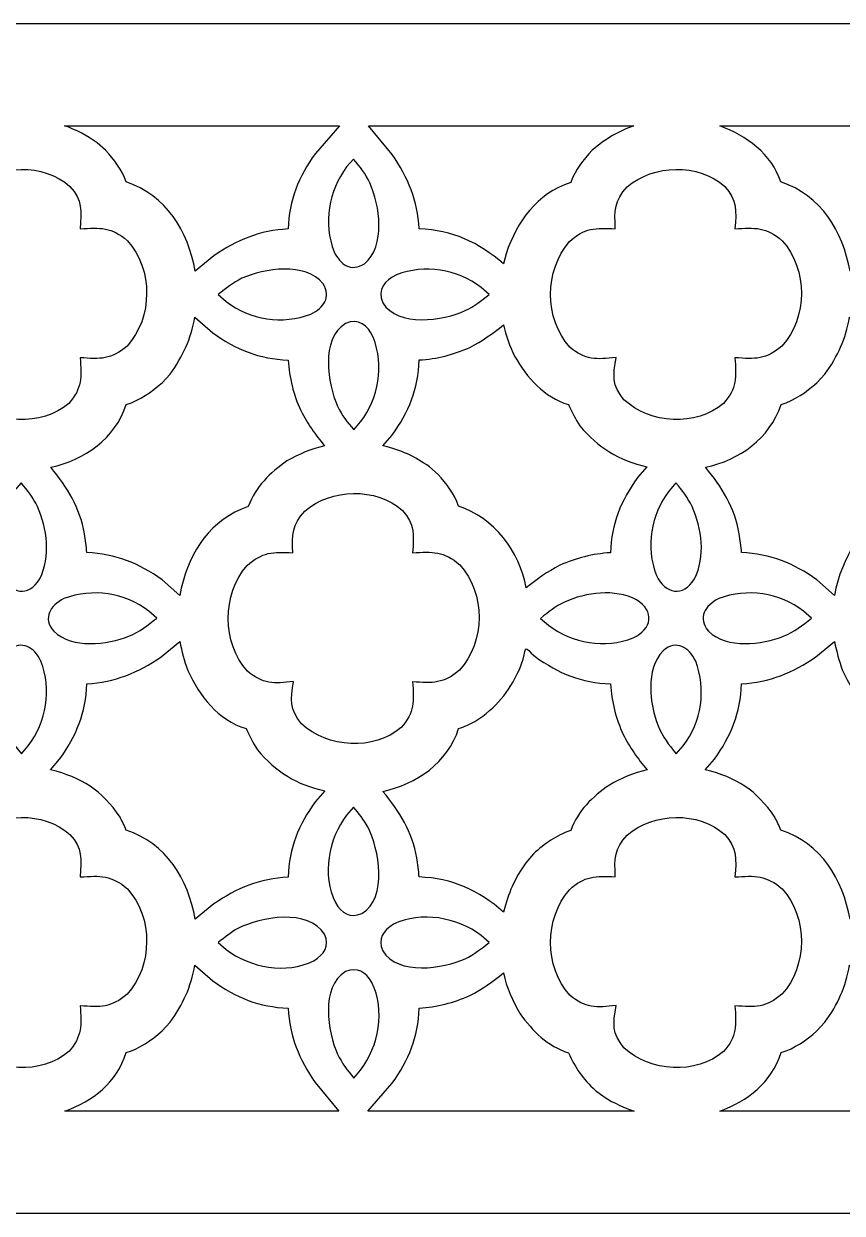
# Model space of a CAD drawing. Header units: centimetres. Extents: x -27 to -1.5, y -2.2 to 2.3.
# Drawn here: x -17.341 to -14.269, y -2.205 to 2.258 of the extents above; entities that cross this region are included whole.
import ezdxf

# ---------------------------------------------------------------- set-up
doc = ezdxf.new("R2010")
doc.units = ezdxf.units.CM
doc.header["$MEASUREMENT"] = 0
doc.layers.add('layer 1', color=7, linetype='Continuous')

msp = doc.modelspace()

# ---------------------------------------------------------------- linework, layer by layer
at = {"layer": 'layer 1', "color": 250}
for points, knots in [([(-1.49953, 2.25784), (-1.49953, 2.25784), (-1.49953, -2.20459), (-1.49953, -2.20459), (-1.49953, -2.20459), (-1.49953, -2.20459), (-26.99914, -2.20459), (-26.99914, -2.20459), (-26.99914, -2.20459), (-26.99914, -2.20459), (-26.99914, 2.25784), (-26.99914, 2.25784), (-26.99914, 2.25784), (-26.99914, 2.25784), (-1.49953, 2.25784), (-1.49953, 2.25784)], [0, 0, 0, 0, 0.2, 0.2, 0.2, 0.2, 0.4, 0.4, 0.4, 0.4, 0.6, 0.6, 0.6, 0.6, 1, 1, 1, 1]), ([(-17.18785, 1.87535), (-17.14432, 1.86021), (-17.10685, 1.84059), (-17.06496, 1.81111), (-17.06496, 1.81111), (-17.06496, 1.81111), (-17.03344, 1.78312), (-17.03344, 1.78312), (-17.03344, 1.78312), (-17.00244, 1.7479), (-16.97164, 1.7097), (-16.95707, 1.66427), (-16.95707, 1.66427), (-16.8049, 1.615), (-16.72438, 1.47988), (-16.69713, 1.32984), (-16.69713, 1.32984), (-16.69713, 1.32984), (-16.62736, 1.38738), (-16.62736, 1.38738), (-16.62736, 1.38738), (-16.54088, 1.44688), (-16.45499, 1.48239), (-16.34874, 1.4881), (-16.34874, 1.4881), (-16.34429, 1.59801), (-16.30997, 1.68273), (-16.2464, 1.77122), (-16.2464, 1.77122), (-16.2464, 1.77122), (-16.15523, 1.87535), (-16.15523, 1.87535), (-16.15523, 1.87535), (-16.15523, 1.87535), (-17.18785, 1.87535), (-17.18785, 1.87535)], [0, 0, 0, 0, 0.1, 0.1, 0.1, 0.1, 0.2, 0.2, 0.2, 0.2, 0.3, 0.3, 0.3, 0.3, 0.4, 0.4, 0.4, 0.4, 0.5, 0.5, 0.5, 0.5, 0.6, 0.6, 0.6, 0.6, 0.7, 0.7, 0.7, 0.7, 0.8, 0.8, 0.8, 0.8, 1, 1, 1, 1]), ([(-16.04685, 1.87535), (-16.04685, 1.87535), (-15.9576, 1.76712), (-15.9576, 1.76712), (-15.9576, 1.76712), (-15.89804, 1.68054), (-15.86248, 1.59426), (-15.85689, 1.4885), (-15.85689, 1.4885), (-15.73088, 1.48339), (-15.63402, 1.43891), (-15.54014, 1.35673), (-15.54014, 1.35673), (-15.54014, 1.35673), (-15.53045, 1.39492), (-15.53045, 1.39492), (-15.53045, 1.39492), (-15.48769, 1.52047), (-15.41727, 1.61705), (-15.28807, 1.66277), (-15.28807, 1.66277), (-15.27077, 1.71015), (-15.24102, 1.74683), (-15.20732, 1.7834), (-15.20732, 1.7834), (-15.15763, 1.82617), (-15.10541, 1.85631), (-15.05047, 1.87535), (-15.05047, 1.87535), (-15.05047, 1.87535), (-16.04685, 1.87535), (-16.04685, 1.87535)], [0, 0, 0, 0, 0.1111111, 0.1111111, 0.1111111, 0.1111111, 0.2222222, 0.2222222, 0.2222222, 0.2222222, 0.3333333, 0.3333333, 0.3333333, 0.3333333, 0.4444444, 0.4444444, 0.4444444, 0.4444444, 0.5555556, 0.5555556, 0.5555556, 0.5555556, 0.6666667, 0.6666667, 0.6666667, 0.6666667, 0.7777778, 0.7777778, 0.7777778, 0.7777778, 1, 1, 1, 1]), ([(-14.7288, 1.87535), (-14.62898, 1.83775), (-14.53364, 1.77057), (-14.49954, 1.66427), (-14.49954, 1.66427), (-14.34737, 1.615), (-14.26686, 1.47988), (-14.23961, 1.32984), (-14.23961, 1.32984), (-14.23961, 1.32984), (-14.16984, 1.38738), (-14.16984, 1.38738), (-14.16984, 1.38738), (-14.08335, 1.44688), (-13.99746, 1.48239), (-13.89122, 1.4881), (-13.89122, 1.4881), (-13.88676, 1.59801), (-13.85245, 1.68273), (-13.78888, 1.77122), (-13.78888, 1.77122), (-13.78888, 1.77122), (-13.69771, 1.87535), (-13.69771, 1.87535), (-13.69771, 1.87535), (-13.69771, 1.87535), (-14.7288, 1.87535), (-14.7288, 1.87535)], [0, 0, 0, 0, 0.125, 0.125, 0.125, 0.125, 0.25, 0.25, 0.25, 0.25, 0.375, 0.375, 0.375, 0.375, 0.5, 0.5, 0.5, 0.5, 0.625, 0.625, 0.625, 0.625, 0.75, 0.75, 0.75, 0.75, 1, 1, 1, 1]), ([(-16.10288, 1.75054), (-16.0784, 1.72084), (-16.05951, 1.69637), (-16.04192, 1.66147), (-16.04192, 1.66147), (-16.00471, 1.57744), (-15.98056, 1.42404), (-16.06226, 1.35705), (-16.06226, 1.35705), (-16.1139, 1.32553), (-16.1524, 1.35465), (-16.17635, 1.40271), (-16.17635, 1.40271), (-16.21675, 1.50948), (-16.19839, 1.63017), (-16.12892, 1.72081), (-16.12892, 1.72081), (-16.12892, 1.72081), (-16.10288, 1.75054), (-16.10288, 1.75054)], [0, 0, 0, 0, 0.1666667, 0.1666667, 0.1666667, 0.1666667, 0.3333333, 0.3333333, 0.3333333, 0.3333333, 0.5, 0.5, 0.5, 0.5, 0.6666667, 0.6666667, 0.6666667, 0.6666667, 1, 1, 1, 1]), ([(-17.12901, 1.00516), (-17.05423, 0.99882), (-17.01148, 0.99822), (-16.95304, 1.04847), (-16.95304, 1.04847), (-16.85571, 1.15485), (-16.85474, 1.33727), (-16.95183, 1.4441), (-16.95183, 1.4441), (-17.01056, 1.49487), (-17.05413, 1.49427), (-17.12942, 1.48836), (-17.12942, 1.48836), (-17.12308, 1.55629), (-17.12092, 1.59515), (-17.16737, 1.6479), (-17.16737, 1.6479), (-17.26623, 1.73571), (-17.43457, 1.73081), (-17.53353, 1.64567), (-17.53353, 1.64567), (-17.58101, 1.59413), (-17.58187, 1.55715), (-17.57809, 1.48888), (-17.57809, 1.48888), (-17.6523, 1.49319), (-17.69396, 1.49204), (-17.75037, 1.44079), (-17.75037, 1.44079), (-17.8436, 1.33341), (-17.84527, 1.15099), (-17.74893, 1.04497), (-17.74893, 1.04497), (-17.69096, 0.99506), (-17.64919, 0.99795), (-17.57536, 1.00594), (-17.57536, 1.00594), (-17.58657, 0.9378), (-17.59111, 0.90222), (-17.54564, 0.84763), (-17.54564, 0.84763), (-17.44868, 0.75627), (-17.27386, 0.74543), (-17.17163, 0.83366), (-17.17163, 0.83366), (-17.12182, 0.88916), (-17.12362, 0.93307), (-17.12901, 1.00516)], [0, 0, 0, 0, 0.0769231, 0.0769231, 0.0769231, 0.0769231, 0.1538462, 0.1538462, 0.1538462, 0.1538462, 0.2307692, 0.2307692, 0.2307692, 0.2307692, 0.3076923, 0.3076923, 0.3076923, 0.3076923, 0.3846154, 0.3846154, 0.3846154, 0.3846154, 0.4615385, 0.4615385, 0.4615385, 0.4615385, 0.5384615, 0.5384615, 0.5384615, 0.5384615, 0.6153846, 0.6153846, 0.6153846, 0.6153846, 0.6923077, 0.6923077, 0.6923077, 0.6923077, 0.7692308, 0.7692308, 0.7692308, 0.7692308, 0.8461538, 0.8461538, 0.8461538, 0.8461538, 1, 1, 1, 1]), ([(-14.67148, 1.00516), (-14.59671, 0.99882), (-14.55396, 0.99822), (-14.49551, 1.04847), (-14.49551, 1.04847), (-14.39819, 1.15485), (-14.39721, 1.33727), (-14.49431, 1.4441), (-14.49431, 1.4441), (-14.55304, 1.49487), (-14.5966, 1.49427), (-14.6719, 1.48836), (-14.6719, 1.48836), (-14.66556, 1.55629), (-14.66339, 1.59515), (-14.70984, 1.6479), (-14.70984, 1.6479), (-14.80871, 1.73571), (-14.97705, 1.73081), (-15.076, 1.64567), (-15.076, 1.64567), (-15.12348, 1.59413), (-15.12434, 1.55715), (-15.12057, 1.48888), (-15.12057, 1.48888), (-15.19477, 1.49319), (-15.23644, 1.49204), (-15.29284, 1.44079), (-15.29284, 1.44079), (-15.38608, 1.33341), (-15.38775, 1.15099), (-15.2914, 1.04497), (-15.2914, 1.04497), (-15.23344, 0.99506), (-15.19166, 0.99795), (-15.11784, 1.00594), (-15.11784, 1.00594), (-15.12905, 0.9378), (-15.13359, 0.90222), (-15.08811, 0.84763), (-15.08811, 0.84763), (-14.99115, 0.75627), (-14.81633, 0.74543), (-14.71411, 0.83366), (-14.71411, 0.83366), (-14.66429, 0.88916), (-14.6661, 0.93307), (-14.67148, 1.00516)], [0, 0, 0, 0, 0.0769231, 0.0769231, 0.0769231, 0.0769231, 0.1538462, 0.1538462, 0.1538462, 0.1538462, 0.2307692, 0.2307692, 0.2307692, 0.2307692, 0.3076923, 0.3076923, 0.3076923, 0.3076923, 0.3846154, 0.3846154, 0.3846154, 0.3846154, 0.4615385, 0.4615385, 0.4615385, 0.4615385, 0.5384615, 0.5384615, 0.5384615, 0.5384615, 0.6153846, 0.6153846, 0.6153846, 0.6153846, 0.6923077, 0.6923077, 0.6923077, 0.6923077, 0.7692308, 0.7692308, 0.7692308, 0.7692308, 0.8461538, 0.8461538, 0.8461538, 0.8461538, 1, 1, 1, 1]), ([(-16.61077, 1.24211), (-16.58107, 1.2666), (-16.55661, 1.28547), (-16.52171, 1.30308), (-16.52171, 1.30308), (-16.43767, 1.34028), (-16.28428, 1.36443), (-16.21728, 1.28273), (-16.21728, 1.28273), (-16.18578, 1.23111), (-16.21488, 1.19257), (-16.26296, 1.16864), (-16.26296, 1.16864), (-16.36973, 1.12825), (-16.4904, 1.1466), (-16.58104, 1.21607), (-16.58104, 1.21607), (-16.58104, 1.21607), (-16.61077, 1.24211), (-16.61077, 1.24211)], [0, 0, 0, 0, 0.1666667, 0.1666667, 0.1666667, 0.1666667, 0.3333333, 0.3333333, 0.3333333, 0.3333333, 0.5, 0.5, 0.5, 0.5, 0.6666667, 0.6666667, 0.6666667, 0.6666667, 1, 1, 1, 1]), ([(-15.59446, 1.24265), (-15.62415, 1.21816), (-15.64861, 1.19929), (-15.68352, 1.18168), (-15.68352, 1.18168), (-15.76625, 1.14506), (-15.93629, 1.11751), (-15.99362, 1.21131), (-15.99362, 1.21131), (-16.01472, 1.26188), (-15.98652, 1.29408), (-15.94228, 1.31611), (-15.94228, 1.31611), (-15.8355, 1.35649), (-15.71481, 1.33816), (-15.62419, 1.26868), (-15.62419, 1.26868), (-15.62419, 1.26868), (-15.59446, 1.24265), (-15.59446, 1.24265)], [0, 0, 0, 0, 0.1666667, 0.1666667, 0.1666667, 0.1666667, 0.3333333, 0.3333333, 0.3333333, 0.3333333, 0.5, 0.5, 0.5, 0.5, 0.6666667, 0.6666667, 0.6666667, 0.6666667, 1, 1, 1, 1]), ([(-16.69848, 1.15728), (-16.71419, 1.07413), (-16.74192, 1.01178), (-16.79175, 0.94344), (-16.79175, 0.94344), (-16.79175, 0.94344), (-16.82149, 0.91092), (-16.82149, 0.91092), (-16.82149, 0.91092), (-16.86332, 0.87497), (-16.90287, 0.84635), (-16.95604, 0.82928), (-16.95604, 0.82928), (-16.99764, 0.70181), (-17.11263, 0.62147), (-17.23954, 0.59398), (-17.23954, 0.59398), (-17.17759, 0.51886), (-17.12992, 0.44268), (-17.11315, 0.34482), (-17.11315, 0.34482), (-17.10917, 0.32161), (-17.10567, 0.2975), (-17.10441, 0.27362), (-17.10441, 0.27362), (-16.99446, 0.26916), (-16.90976, 0.23485), (-16.8213, 0.1713), (-16.8213, 0.1713), (-16.8213, 0.1713), (-16.75501, 0.11327), (-16.75501, 0.11327), (-16.75501, 0.11327), (-16.75501, 0.11327), (-16.75021, 0.14072), (-16.75021, 0.14072), (-16.75021, 0.14072), (-16.71434, 0.28204), (-16.64115, 0.39639), (-16.49807, 0.447), (-16.49807, 0.447), (-16.47087, 0.52151), (-16.41644, 0.5736), (-16.3528, 0.61753), (-16.3528, 0.61753), (-16.3089, 0.64189), (-16.26143, 0.66488), (-16.21154, 0.6739), (-16.21154, 0.6739), (-16.24775, 0.71779), (-16.27472, 0.75617), (-16.30148, 0.80643), (-16.30148, 0.80643), (-16.32815, 0.86744), (-16.34474, 0.92947), (-16.34835, 0.99625), (-16.34835, 0.99625), (-16.45827, 1.00071), (-16.54295, 1.03501), (-16.63147, 1.09859), (-16.63147, 1.09859), (-16.63147, 1.09859), (-16.69848, 1.15728), (-16.69848, 1.15728)], [0, 0, 0, 0, 0.0588235, 0.0588235, 0.0588235, 0.0588235, 0.1176471, 0.1176471, 0.1176471, 0.1176471, 0.1764706, 0.1764706, 0.1764706, 0.1764706, 0.2352941, 0.2352941, 0.2352941, 0.2352941, 0.2941176, 0.2941176, 0.2941176, 0.2941176, 0.3529412, 0.3529412, 0.3529412, 0.3529412, 0.4117647, 0.4117647, 0.4117647, 0.4117647, 0.4705882, 0.4705882, 0.4705882, 0.4705882, 0.5294118, 0.5294118, 0.5294118, 0.5294118, 0.5882353, 0.5882353, 0.5882353, 0.5882353, 0.6470588, 0.6470588, 0.6470588, 0.6470588, 0.7058824, 0.7058824, 0.7058824, 0.7058824, 0.7647059, 0.7647059, 0.7647059, 0.7647059, 0.8235294, 0.8235294, 0.8235294, 0.8235294, 0.8823529, 0.8823529, 0.8823529, 0.8823529, 1, 1, 1, 1]), ([(-16.10234, 0.73422), (-16.12684, 0.76392), (-16.14571, 0.78838), (-16.16332, 0.82329), (-16.16332, 0.82329), (-16.19991, 0.90601), (-16.2275, 1.07608), (-16.13368, 1.13338), (-16.13368, 1.13338), (-16.08314, 1.1545), (-16.05089, 1.12628), (-16.02888, 1.08203), (-16.02888, 1.08203), (-15.98849, 0.97526), (-16.00683, 0.8546), (-16.07631, 0.76395), (-16.07631, 0.76395), (-16.07631, 0.76395), (-16.10234, 0.73422), (-16.10234, 0.73422)], [0, 0, 0, 0, 0.1666667, 0.1666667, 0.1666667, 0.1666667, 0.3333333, 0.3333333, 0.3333333, 0.3333333, 0.5, 0.5, 0.5, 0.5, 0.6666667, 0.6666667, 0.6666667, 0.6666667, 1, 1, 1, 1]), ([(-15.99253, 0.67503), (-15.92434, 0.65782), (-15.87504, 0.63587), (-15.81744, 0.59533), (-15.81744, 0.59533), (-15.81744, 0.59533), (-15.78592, 0.56735), (-15.78592, 0.56735), (-15.78592, 0.56735), (-15.75492, 0.53214), (-15.72413, 0.49394), (-15.70955, 0.4485), (-15.70955, 0.4485), (-15.57567, 0.40516), (-15.47941, 0.2783), (-15.45464, 0.14175), (-15.45464, 0.14175), (-15.41323, 0.17591), (-15.37596, 0.20113), (-15.32854, 0.22636), (-15.32854, 0.22636), (-15.26753, 0.25304), (-15.20549, 0.26964), (-15.13873, 0.27323), (-15.13873, 0.27323), (-15.13428, 0.38314), (-15.09996, 0.46786), (-15.0364, 0.55635), (-15.0364, 0.55635), (-15.0364, 0.55635), (-15.00199, 0.59563), (-15.00199, 0.59563), (-15.00199, 0.59563), (-15.10753, 0.61951), (-15.18449, 0.66675), (-15.25369, 0.74979), (-15.25369, 0.74979), (-15.27062, 0.77657), (-15.28333, 0.80022), (-15.29631, 0.82909), (-15.29631, 0.82909), (-15.38853, 0.85756), (-15.4519, 0.92995), (-15.49841, 1.01067), (-15.49841, 1.01067), (-15.51577, 1.04868), (-15.53215, 1.08737), (-15.53988, 1.12871), (-15.53988, 1.12871), (-15.58155, 1.09434), (-15.61893, 1.06893), (-15.66667, 1.04351), (-15.66667, 1.04351), (-15.72752, 1.01692), (-15.79003, 1.00018), (-15.85649, 0.99665), (-15.85649, 0.99665), (-15.86099, 0.8867), (-15.89521, 0.80208), (-15.95882, 0.71354), (-15.95882, 0.71354), (-15.95882, 0.71354), (-15.99253, 0.67503), (-15.99253, 0.67503)], [0, 0, 0, 0, 0.0588235, 0.0588235, 0.0588235, 0.0588235, 0.1176471, 0.1176471, 0.1176471, 0.1176471, 0.1764706, 0.1764706, 0.1764706, 0.1764706, 0.2352941, 0.2352941, 0.2352941, 0.2352941, 0.2941176, 0.2941176, 0.2941176, 0.2941176, 0.3529412, 0.3529412, 0.3529412, 0.3529412, 0.4117647, 0.4117647, 0.4117647, 0.4117647, 0.4705882, 0.4705882, 0.4705882, 0.4705882, 0.5294118, 0.5294118, 0.5294118, 0.5294118, 0.5882353, 0.5882353, 0.5882353, 0.5882353, 0.6470588, 0.6470588, 0.6470588, 0.6470588, 0.7058824, 0.7058824, 0.7058824, 0.7058824, 0.7647059, 0.7647059, 0.7647059, 0.7647059, 0.8235294, 0.8235294, 0.8235294, 0.8235294, 0.8823529, 0.8823529, 0.8823529, 0.8823529, 1, 1, 1, 1]), ([(-14.24095, 1.15728), (-14.25666, 1.07413), (-14.2844, 1.01178), (-14.33422, 0.94344), (-14.33422, 0.94344), (-14.33422, 0.94344), (-14.36396, 0.91092), (-14.36396, 0.91092), (-14.36396, 0.91092), (-14.40579, 0.87497), (-14.44535, 0.84635), (-14.49852, 0.82928), (-14.49852, 0.82928), (-14.54011, 0.70181), (-14.6551, 0.62147), (-14.78201, 0.59398), (-14.78201, 0.59398), (-14.72006, 0.51886), (-14.67239, 0.44268), (-14.65562, 0.34482), (-14.65562, 0.34482), (-14.65164, 0.32161), (-14.64814, 0.2975), (-14.64688, 0.27362), (-14.64688, 0.27362), (-14.53694, 0.26916), (-14.45223, 0.23485), (-14.36377, 0.1713), (-14.36377, 0.1713), (-14.36377, 0.1713), (-14.29749, 0.11327), (-14.29749, 0.11327), (-14.29749, 0.11327), (-14.29749, 0.11327), (-14.29269, 0.14072), (-14.29269, 0.14072), (-14.29269, 0.14072), (-14.25682, 0.28204), (-14.18363, 0.39639), (-14.04055, 0.447), (-14.04055, 0.447), (-14.01335, 0.52151), (-13.95892, 0.5736), (-13.89527, 0.61753), (-13.89527, 0.61753), (-13.85137, 0.64189), (-13.80391, 0.66488), (-13.75402, 0.6739), (-13.75402, 0.6739), (-13.79023, 0.71779), (-13.8172, 0.75617), (-13.84395, 0.80643), (-13.84395, 0.80643), (-13.87062, 0.86744), (-13.88722, 0.92947), (-13.89082, 0.99625), (-13.89082, 0.99625), (-14.00074, 1.00071), (-14.08543, 1.03501), (-14.17394, 1.09859), (-14.17394, 1.09859), (-14.17394, 1.09859), (-14.24095, 1.15728), (-14.24095, 1.15728)], [0, 0, 0, 0, 0.0588235, 0.0588235, 0.0588235, 0.0588235, 0.1176471, 0.1176471, 0.1176471, 0.1176471, 0.1764706, 0.1764706, 0.1764706, 0.1764706, 0.2352941, 0.2352941, 0.2352941, 0.2352941, 0.2941176, 0.2941176, 0.2941176, 0.2941176, 0.3529412, 0.3529412, 0.3529412, 0.3529412, 0.4117647, 0.4117647, 0.4117647, 0.4117647, 0.4705882, 0.4705882, 0.4705882, 0.4705882, 0.5294118, 0.5294118, 0.5294118, 0.5294118, 0.5882353, 0.5882353, 0.5882353, 0.5882353, 0.6470588, 0.6470588, 0.6470588, 0.6470588, 0.7058824, 0.7058824, 0.7058824, 0.7058824, 0.7647059, 0.7647059, 0.7647059, 0.7647059, 0.8235294, 0.8235294, 0.8235294, 0.8235294, 0.8823529, 0.8823529, 0.8823529, 0.8823529, 1, 1, 1, 1]), ([(-17.3504, 0.53567), (-17.32584, 0.50588), (-17.30673, 0.4809), (-17.28943, 0.44659), (-17.28943, 0.44659), (-17.25302, 0.36435), (-17.23843, 0.25851), (-17.2809, 0.17566), (-17.2809, 0.17566), (-17.32462, 0.10556), (-17.38924, 0.11836), (-17.42387, 0.18784), (-17.42387, 0.18784), (-17.46446, 0.29513), (-17.44586, 0.41536), (-17.37643, 0.50593), (-17.37643, 0.50593), (-17.37643, 0.50593), (-17.3504, 0.53567), (-17.3504, 0.53567)], [0, 0, 0, 0, 0.1666667, 0.1666667, 0.1666667, 0.1666667, 0.3333333, 0.3333333, 0.3333333, 0.3333333, 0.5, 0.5, 0.5, 0.5, 0.6666667, 0.6666667, 0.6666667, 0.6666667, 1, 1, 1, 1]), ([(-14.89287, 0.53567), (-14.86832, 0.50588), (-14.84921, 0.4809), (-14.83191, 0.44659), (-14.83191, 0.44659), (-14.79549, 0.36435), (-14.7809, 0.25851), (-14.82337, 0.17566), (-14.82337, 0.17566), (-14.86709, 0.10556), (-14.93171, 0.11836), (-14.96634, 0.18784), (-14.96634, 0.18784), (-15.00694, 0.29513), (-14.98833, 0.41536), (-14.91891, 0.50593), (-14.91891, 0.50593), (-14.91891, 0.50593), (-14.89287, 0.53567), (-14.89287, 0.53567)], [0, 0, 0, 0, 0.1666667, 0.1666667, 0.1666667, 0.1666667, 0.3333333, 0.3333333, 0.3333333, 0.3333333, 0.5, 0.5, 0.5, 0.5, 0.6666667, 0.6666667, 0.6666667, 0.6666667, 1, 1, 1, 1]), ([(-15.88149, -0.21061), (-15.80672, -0.21695), (-15.76396, -0.21755), (-15.70552, -0.1673), (-15.70552, -0.1673), (-15.6082, -0.06092), (-15.60722, 0.12151), (-15.70432, 0.22833), (-15.70432, 0.22833), (-15.76304, 0.2791), (-15.80662, 0.2785), (-15.8819, 0.27259), (-15.8819, 0.27259), (-15.87557, 0.34052), (-15.8734, 0.3794), (-15.91985, 0.43213), (-15.91985, 0.43213), (-16.01869, 0.51994), (-16.18708, 0.51504), (-16.28601, 0.4299), (-16.28601, 0.4299), (-16.33348, 0.37837), (-16.33435, 0.34139), (-16.33057, 0.27311), (-16.33057, 0.27311), (-16.40477, 0.27742), (-16.44645, 0.27627), (-16.50285, 0.22501), (-16.50285, 0.22501), (-16.59608, 0.11764), (-16.59776, -0.06477), (-16.50141, -0.1708), (-16.50141, -0.1708), (-16.44345, -0.22071), (-16.40167, -0.21782), (-16.32785, -0.20983), (-16.32785, -0.20983), (-16.33906, -0.27797), (-16.34359, -0.31355), (-16.29812, -0.36814), (-16.29812, -0.36814), (-16.20117, -0.45949), (-16.02633, -0.47035), (-15.92411, -0.38211), (-15.92411, -0.38211), (-15.87429, -0.32662), (-15.8761, -0.28269), (-15.88149, -0.21061)], [0, 0, 0, 0, 0.0769231, 0.0769231, 0.0769231, 0.0769231, 0.1538462, 0.1538462, 0.1538462, 0.1538462, 0.2307692, 0.2307692, 0.2307692, 0.2307692, 0.3076923, 0.3076923, 0.3076923, 0.3076923, 0.3846154, 0.3846154, 0.3846154, 0.3846154, 0.4615385, 0.4615385, 0.4615385, 0.4615385, 0.5384615, 0.5384615, 0.5384615, 0.5384615, 0.6153846, 0.6153846, 0.6153846, 0.6153846, 0.6923077, 0.6923077, 0.6923077, 0.6923077, 0.7692308, 0.7692308, 0.7692308, 0.7692308, 0.8461538, 0.8461538, 0.8461538, 0.8461538, 1, 1, 1, 1]), ([(-16.84197, 0.02778), (-16.87683, -0.00098), (-16.90519, -0.02175), (-16.94642, -0.04001), (-16.94642, -0.04001), (-17.02867, -0.07174), (-17.15805, -0.08837), (-17.22855, -0.02129), (-17.22855, -0.02129), (-17.27063, 0.0301), (-17.24197, 0.07526), (-17.18979, 0.10123), (-17.18979, 0.10123), (-17.08251, 0.14181), (-16.96228, 0.12324), (-16.87171, 0.0538), (-16.87171, 0.0538), (-16.87171, 0.0538), (-16.84197, 0.02778), (-16.84197, 0.02778)], [0, 0, 0, 0, 0.1666667, 0.1666667, 0.1666667, 0.1666667, 0.3333333, 0.3333333, 0.3333333, 0.3333333, 0.5, 0.5, 0.5, 0.5, 0.6666667, 0.6666667, 0.6666667, 0.6666667, 1, 1, 1, 1]), ([(-15.40076, 0.02724), (-15.37098, 0.0518), (-15.346, 0.0709), (-15.3117, 0.0882), (-15.3117, 0.0882), (-15.22944, 0.12462), (-15.12361, 0.13921), (-15.04077, 0.09673), (-15.04077, 0.09673), (-14.97067, 0.05302), (-14.98346, -0.01161), (-15.05295, -0.04623), (-15.05295, -0.04623), (-15.16024, -0.08682), (-15.28045, -0.06823), (-15.37104, 0.0012), (-15.37104, 0.0012), (-15.37104, 0.0012), (-15.40076, 0.02724), (-15.40076, 0.02724)], [0, 0, 0, 0, 0.1666667, 0.1666667, 0.1666667, 0.1666667, 0.3333333, 0.3333333, 0.3333333, 0.3333333, 0.5, 0.5, 0.5, 0.5, 0.6666667, 0.6666667, 0.6666667, 0.6666667, 1, 1, 1, 1]), ([(-14.38445, 0.02778), (-14.41931, -0.00098), (-14.44766, -0.02175), (-14.48889, -0.04001), (-14.48889, -0.04001), (-14.57115, -0.07174), (-14.70053, -0.08837), (-14.77103, -0.02129), (-14.77103, -0.02129), (-14.8131, 0.0301), (-14.78444, 0.07526), (-14.73227, 0.10123), (-14.73227, 0.10123), (-14.62498, 0.14181), (-14.50476, 0.12324), (-14.41418, 0.0538), (-14.41418, 0.0538), (-14.41418, 0.0538), (-14.38445, 0.02778), (-14.38445, 0.02778)], [0, 0, 0, 0, 0.1666667, 0.1666667, 0.1666667, 0.1666667, 0.3333333, 0.3333333, 0.3333333, 0.3333333, 0.5, 0.5, 0.5, 0.5, 0.6666667, 0.6666667, 0.6666667, 0.6666667, 1, 1, 1, 1]), ([(-17.34986, -0.48065), (-17.37862, -0.44579), (-17.39939, -0.41743), (-17.41764, -0.37621), (-17.41764, -0.37621), (-17.44935, -0.29399), (-17.46602, -0.16453), (-17.39892, -0.09408), (-17.39892, -0.09408), (-17.34756, -0.05198), (-17.30235, -0.08068), (-17.2764, -0.13284), (-17.2764, -0.13284), (-17.23581, -0.24013), (-17.2544, -0.36033), (-17.32383, -0.45093), (-17.32383, -0.45093), (-17.32383, -0.45093), (-17.34986, -0.48065), (-17.34986, -0.48065)], [0, 0, 0, 0, 0.1666667, 0.1666667, 0.1666667, 0.1666667, 0.3333333, 0.3333333, 0.3333333, 0.3333333, 0.5, 0.5, 0.5, 0.5, 0.6666667, 0.6666667, 0.6666667, 0.6666667, 1, 1, 1, 1]), ([(-16.21136, -0.62028), (-16.31723, -0.59633), (-16.39423, -0.54933), (-16.4637, -0.46598), (-16.4637, -0.46598), (-16.48062, -0.4392), (-16.49334, -0.41555), (-16.50632, -0.38668), (-16.50632, -0.38668), (-16.61247, -0.3539), (-16.68108, -0.26494), (-16.72533, -0.16808), (-16.72533, -0.16808), (-16.73834, -0.13147), (-16.7479, -0.09767), (-16.75503, -0.05948), (-16.75503, -0.05948), (-16.75503, -0.05948), (-16.82539, -0.1175), (-16.82539, -0.1175), (-16.82539, -0.1175), (-16.91161, -0.17681), (-16.99849, -0.21261), (-17.10401, -0.21823), (-17.10401, -0.21823), (-17.10851, -0.32817), (-17.14273, -0.4128), (-17.20634, -0.50134), (-17.20634, -0.50134), (-17.20634, -0.50134), (-17.24071, -0.54059), (-17.24071, -0.54059), (-17.24071, -0.54059), (-17.24071, -0.54059), (-17.24037, -0.54065), (-17.24037, -0.54065), (-17.24037, -0.54065), (-17.1233, -0.5702), (-17.04756, -0.61707), (-16.97957, -0.71853), (-16.97957, -0.71853), (-16.97186, -0.73439), (-16.96244, -0.75051), (-16.95707, -0.76727), (-16.95707, -0.76727), (-16.80491, -0.8165), (-16.72438, -0.95167), (-16.69713, -1.1017), (-16.69713, -1.1017), (-16.69713, -1.1017), (-16.62736, -1.04415), (-16.62736, -1.04415), (-16.62736, -1.04415), (-16.54087, -0.98465), (-16.45499, -0.94915), (-16.34874, -0.94343), (-16.34874, -0.94343), (-16.34429, -0.83352), (-16.30997, -0.7488), (-16.2464, -0.66031), (-16.2464, -0.66031), (-16.2464, -0.66031), (-16.21136, -0.62028), (-16.21136, -0.62028)], [0, 0, 0, 0, 0.0588235, 0.0588235, 0.0588235, 0.0588235, 0.1176471, 0.1176471, 0.1176471, 0.1176471, 0.1764706, 0.1764706, 0.1764706, 0.1764706, 0.2352941, 0.2352941, 0.2352941, 0.2352941, 0.2941176, 0.2941176, 0.2941176, 0.2941176, 0.3529412, 0.3529412, 0.3529412, 0.3529412, 0.4117647, 0.4117647, 0.4117647, 0.4117647, 0.4705882, 0.4705882, 0.4705882, 0.4705882, 0.5294118, 0.5294118, 0.5294118, 0.5294118, 0.5882353, 0.5882353, 0.5882353, 0.5882353, 0.6470588, 0.6470588, 0.6470588, 0.6470588, 0.7058824, 0.7058824, 0.7058824, 0.7058824, 0.7647059, 0.7647059, 0.7647059, 0.7647059, 0.8235294, 0.8235294, 0.8235294, 0.8235294, 0.8823529, 0.8823529, 0.8823529, 0.8823529, 1, 1, 1, 1]), ([(-15.54014, -1.0748), (-15.52195, -1.0031), (-15.49887, -0.95072), (-15.45668, -0.88985), (-15.45668, -0.88985), (-15.45668, -0.88985), (-15.42798, -0.85679), (-15.42798, -0.85679), (-15.42798, -0.85679), (-15.38381, -0.81665), (-15.34476, -0.78882), (-15.28807, -0.76876), (-15.28807, -0.76876), (-15.26089, -0.69426), (-15.20642, -0.64216), (-15.14279, -0.59824), (-15.14279, -0.59824), (-15.09853, -0.57367), (-15.05118, -0.55091), (-15.0009, -0.54175), (-15.0009, -0.54175), (-15.03735, -0.49756), (-15.06454, -0.45904), (-15.09147, -0.40845), (-15.09147, -0.40845), (-15.11814, -0.34743), (-15.13473, -0.28541), (-15.13834, -0.21863), (-15.13834, -0.21863), (-15.24826, -0.21416), (-15.33295, -0.17987), (-15.42146, -0.11628), (-15.42146, -0.11628), (-15.46632, -0.07699), (-15.45296, -0.07468), (-15.4669, -0.12619), (-15.4669, -0.12619), (-15.4669, -0.12619), (-15.48061, -0.16421), (-15.48061, -0.16421), (-15.48061, -0.16421), (-15.52164, -0.25285), (-15.56521, -0.306), (-15.64719, -0.35996), (-15.64719, -0.35996), (-15.66778, -0.36985), (-15.68679, -0.37951), (-15.70852, -0.38649), (-15.70852, -0.38649), (-15.75026, -0.51438), (-15.86543, -0.59436), (-15.99264, -0.62192), (-15.99264, -0.62192), (-15.9303, -0.69752), (-15.88264, -0.77339), (-15.86563, -0.87184), (-15.86563, -0.87184), (-15.86161, -0.89508), (-15.85815, -0.91916), (-15.85689, -0.94304), (-15.85689, -0.94304), (-15.73089, -0.94814), (-15.63402, -0.99262), (-15.54014, -1.0748)], [0, 0, 0, 0, 0.0588235, 0.0588235, 0.0588235, 0.0588235, 0.1176471, 0.1176471, 0.1176471, 0.1176471, 0.1764706, 0.1764706, 0.1764706, 0.1764706, 0.2352941, 0.2352941, 0.2352941, 0.2352941, 0.2941176, 0.2941176, 0.2941176, 0.2941176, 0.3529412, 0.3529412, 0.3529412, 0.3529412, 0.4117647, 0.4117647, 0.4117647, 0.4117647, 0.4705882, 0.4705882, 0.4705882, 0.4705882, 0.5294118, 0.5294118, 0.5294118, 0.5294118, 0.5882353, 0.5882353, 0.5882353, 0.5882353, 0.6470588, 0.6470588, 0.6470588, 0.6470588, 0.7058824, 0.7058824, 0.7058824, 0.7058824, 0.7647059, 0.7647059, 0.7647059, 0.7647059, 0.8235294, 0.8235294, 0.8235294, 0.8235294, 0.8823529, 0.8823529, 0.8823529, 0.8823529, 1, 1, 1, 1]), ([(-14.89234, -0.48065), (-14.92109, -0.44579), (-14.94187, -0.41743), (-14.96011, -0.37621), (-14.96011, -0.37621), (-14.99183, -0.29399), (-15.00849, -0.16453), (-14.9414, -0.09408), (-14.9414, -0.09408), (-14.89004, -0.05198), (-14.84482, -0.08068), (-14.81887, -0.13284), (-14.81887, -0.13284), (-14.77829, -0.24013), (-14.79687, -0.36033), (-14.8663, -0.45093), (-14.8663, -0.45093), (-14.8663, -0.45093), (-14.89234, -0.48065), (-14.89234, -0.48065)], [0, 0, 0, 0, 0.1666667, 0.1666667, 0.1666667, 0.1666667, 0.3333333, 0.3333333, 0.3333333, 0.3333333, 0.5, 0.5, 0.5, 0.5, 0.6666667, 0.6666667, 0.6666667, 0.6666667, 1, 1, 1, 1]), ([(-13.75383, -0.62028), (-13.85971, -0.59633), (-13.93671, -0.54933), (-14.00617, -0.46598), (-14.00617, -0.46598), (-14.0231, -0.4392), (-14.03581, -0.41555), (-14.0488, -0.38668), (-14.0488, -0.38668), (-14.15495, -0.3539), (-14.22355, -0.26494), (-14.2678, -0.16808), (-14.2678, -0.16808), (-14.28081, -0.13147), (-14.29038, -0.09767), (-14.29751, -0.05948), (-14.29751, -0.05948), (-14.29751, -0.05948), (-14.36786, -0.1175), (-14.36786, -0.1175), (-14.36786, -0.1175), (-14.45408, -0.17681), (-14.54096, -0.21261), (-14.64649, -0.21823), (-14.64649, -0.21823), (-14.65098, -0.32817), (-14.6852, -0.4128), (-14.74881, -0.50134), (-14.74881, -0.50134), (-14.74881, -0.50134), (-14.78318, -0.54059), (-14.78318, -0.54059), (-14.78318, -0.54059), (-14.78318, -0.54059), (-14.78285, -0.54065), (-14.78285, -0.54065), (-14.78285, -0.54065), (-14.66578, -0.5702), (-14.59003, -0.61707), (-14.52204, -0.71853), (-14.52204, -0.71853), (-14.51434, -0.73439), (-14.50492, -0.75051), (-14.49954, -0.76727), (-14.49954, -0.76727), (-14.34738, -0.8165), (-14.26686, -0.95167), (-14.23961, -1.1017), (-14.23961, -1.1017), (-14.23961, -1.1017), (-14.16984, -1.04415), (-14.16984, -1.04415), (-14.16984, -1.04415), (-14.08335, -0.98465), (-13.99746, -0.94915), (-13.89122, -0.94343), (-13.89122, -0.94343), (-13.88676, -0.83352), (-13.85245, -0.7488), (-13.78888, -0.66031), (-13.78888, -0.66031), (-13.78888, -0.66031), (-13.75383, -0.62028), (-13.75383, -0.62028)], [0, 0, 0, 0, 0.0588235, 0.0588235, 0.0588235, 0.0588235, 0.1176471, 0.1176471, 0.1176471, 0.1176471, 0.1764706, 0.1764706, 0.1764706, 0.1764706, 0.2352941, 0.2352941, 0.2352941, 0.2352941, 0.2941176, 0.2941176, 0.2941176, 0.2941176, 0.3529412, 0.3529412, 0.3529412, 0.3529412, 0.4117647, 0.4117647, 0.4117647, 0.4117647, 0.4705882, 0.4705882, 0.4705882, 0.4705882, 0.5294118, 0.5294118, 0.5294118, 0.5294118, 0.5882353, 0.5882353, 0.5882353, 0.5882353, 0.6470588, 0.6470588, 0.6470588, 0.6470588, 0.7058824, 0.7058824, 0.7058824, 0.7058824, 0.7647059, 0.7647059, 0.7647059, 0.7647059, 0.8235294, 0.8235294, 0.8235294, 0.8235294, 0.8823529, 0.8823529, 0.8823529, 0.8823529, 1, 1, 1, 1]), ([(-17.12901, -1.42638), (-17.05424, -1.43272), (-17.01148, -1.43331), (-16.95304, -1.38307), (-16.95304, -1.38307), (-16.85571, -1.27668), (-16.85474, -1.09426), (-16.95183, -0.98743), (-16.95183, -0.98743), (-17.01055, -0.93666), (-17.05414, -0.93726), (-17.12942, -0.94317), (-17.12942, -0.94317), (-17.12308, -0.87525), (-17.12092, -0.83636), (-17.16737, -0.78364), (-17.16737, -0.78364), (-17.26621, -0.69582), (-17.4346, -0.70072), (-17.53353, -0.78586), (-17.53353, -0.78586), (-17.581, -0.8374), (-17.58187, -0.87438), (-17.57809, -0.94266), (-17.57809, -0.94266), (-17.65229, -0.93834), (-17.69397, -0.93949), (-17.75037, -0.99075), (-17.75037, -0.99075), (-17.84361, -1.09811), (-17.84526, -1.28055), (-17.74893, -1.38657), (-17.74893, -1.38657), (-17.69096, -1.43647), (-17.64919, -1.43358), (-17.57536, -1.42559), (-17.57536, -1.42559), (-17.58657, -1.49374), (-17.59111, -1.52931), (-17.54564, -1.5839), (-17.54564, -1.5839), (-17.44869, -1.67526), (-17.27384, -1.68611), (-17.17163, -1.59788), (-17.17163, -1.59788), (-17.12181, -1.54238), (-17.12362, -1.49846), (-17.12901, -1.42638)], [0, 0, 0, 0, 0.0769231, 0.0769231, 0.0769231, 0.0769231, 0.1538462, 0.1538462, 0.1538462, 0.1538462, 0.2307692, 0.2307692, 0.2307692, 0.2307692, 0.3076923, 0.3076923, 0.3076923, 0.3076923, 0.3846154, 0.3846154, 0.3846154, 0.3846154, 0.4615385, 0.4615385, 0.4615385, 0.4615385, 0.5384615, 0.5384615, 0.5384615, 0.5384615, 0.6153846, 0.6153846, 0.6153846, 0.6153846, 0.6923077, 0.6923077, 0.6923077, 0.6923077, 0.7692308, 0.7692308, 0.7692308, 0.7692308, 0.8461538, 0.8461538, 0.8461538, 0.8461538, 1, 1, 1, 1]), ([(-16.10288, -0.68099), (-16.08303, -0.70508), (-16.06516, -0.72764), (-16.04954, -0.75494), (-16.04954, -0.75494), (-16.0072, -0.83889), (-15.97315, -1.02007), (-16.07155, -1.08016), (-16.07155, -1.08016), (-16.11656, -1.09894), (-16.14715, -1.07936), (-16.17107, -1.03941), (-16.17107, -1.03941), (-16.22231, -0.93655), (-16.19702, -0.79962), (-16.12892, -0.71073), (-16.12892, -0.71073), (-16.12892, -0.71073), (-16.10288, -0.68099), (-16.10288, -0.68099)], [0, 0, 0, 0, 0.1666667, 0.1666667, 0.1666667, 0.1666667, 0.3333333, 0.3333333, 0.3333333, 0.3333333, 0.5, 0.5, 0.5, 0.5, 0.6666667, 0.6666667, 0.6666667, 0.6666667, 1, 1, 1, 1]), ([(-14.67148, -1.42638), (-14.59671, -1.43272), (-14.55396, -1.43331), (-14.49551, -1.38307), (-14.49551, -1.38307), (-14.39819, -1.27668), (-14.39721, -1.09426), (-14.49431, -0.98743), (-14.49431, -0.98743), (-14.55302, -0.93666), (-14.59662, -0.93726), (-14.6719, -0.94317), (-14.6719, -0.94317), (-14.66556, -0.87525), (-14.66339, -0.83636), (-14.70984, -0.78364), (-14.70984, -0.78364), (-14.80868, -0.69582), (-14.97708, -0.70072), (-15.076, -0.78586), (-15.076, -0.78586), (-15.12348, -0.8374), (-15.12434, -0.87438), (-15.12057, -0.94266), (-15.12057, -0.94266), (-15.19476, -0.93834), (-15.23645, -0.93949), (-15.29284, -0.99075), (-15.29284, -0.99075), (-15.38608, -1.09811), (-15.38774, -1.28055), (-15.2914, -1.38657), (-15.2914, -1.38657), (-15.23344, -1.43647), (-15.19166, -1.43358), (-15.11784, -1.42559), (-15.11784, -1.42559), (-15.12905, -1.49374), (-15.13359, -1.52931), (-15.08811, -1.5839), (-15.08811, -1.5839), (-14.99116, -1.67526), (-14.81632, -1.68611), (-14.71411, -1.59788), (-14.71411, -1.59788), (-14.66429, -1.54238), (-14.6661, -1.49846), (-14.67148, -1.42638)], [0, 0, 0, 0, 0.0769231, 0.0769231, 0.0769231, 0.0769231, 0.1538462, 0.1538462, 0.1538462, 0.1538462, 0.2307692, 0.2307692, 0.2307692, 0.2307692, 0.3076923, 0.3076923, 0.3076923, 0.3076923, 0.3846154, 0.3846154, 0.3846154, 0.3846154, 0.4615385, 0.4615385, 0.4615385, 0.4615385, 0.5384615, 0.5384615, 0.5384615, 0.5384615, 0.6153846, 0.6153846, 0.6153846, 0.6153846, 0.6923077, 0.6923077, 0.6923077, 0.6923077, 0.7692308, 0.7692308, 0.7692308, 0.7692308, 0.8461538, 0.8461538, 0.8461538, 0.8461538, 1, 1, 1, 1]), ([(-16.61077, -1.18942), (-16.58668, -1.16956), (-16.56412, -1.15169), (-16.53683, -1.13609), (-16.53683, -1.13609), (-16.45289, -1.09377), (-16.27165, -1.05967), (-16.21161, -1.1581), (-16.21161, -1.1581), (-16.1928, -1.20308), (-16.21243, -1.23372), (-16.25237, -1.25762), (-16.25237, -1.25762), (-16.35519, -1.30884), (-16.49217, -1.28359), (-16.58104, -1.21546), (-16.58104, -1.21546), (-16.58104, -1.21546), (-16.61077, -1.18942), (-16.61077, -1.18942)], [0, 0, 0, 0, 0.1666667, 0.1666667, 0.1666667, 0.1666667, 0.3333333, 0.3333333, 0.3333333, 0.3333333, 0.5, 0.5, 0.5, 0.5, 0.6666667, 0.6666667, 0.6666667, 0.6666667, 1, 1, 1, 1]), ([(-15.59446, -1.18888), (-15.62322, -1.2126), (-15.65004, -1.23297), (-15.68352, -1.24986), (-15.68352, -1.24986), (-15.76678, -1.28671), (-15.93634, -1.31394), (-15.99362, -1.22022), (-15.99362, -1.22022), (-16.01242, -1.17518), (-15.9928, -1.14464), (-15.95287, -1.1207), (-15.95287, -1.1207), (-15.85, -1.06948), (-15.71309, -1.09474), (-15.62419, -1.16285), (-15.62419, -1.16285), (-15.62419, -1.16285), (-15.59446, -1.18888), (-15.59446, -1.18888)], [0, 0, 0, 0, 0.1666667, 0.1666667, 0.1666667, 0.1666667, 0.3333333, 0.3333333, 0.3333333, 0.3333333, 0.5, 0.5, 0.5, 0.5, 0.6666667, 0.6666667, 0.6666667, 0.6666667, 1, 1, 1, 1]), ([(-16.15837, -1.8221), (-16.15837, -1.8221), (-16.24761, -1.71391), (-16.24761, -1.71391), (-16.24761, -1.71391), (-16.30713, -1.6274), (-16.34261, -1.54156), (-16.34835, -1.43528), (-16.34835, -1.43528), (-16.45827, -1.43082), (-16.54295, -1.39653), (-16.63147, -1.33294), (-16.63147, -1.33294), (-16.63147, -1.33294), (-16.69848, -1.27426), (-16.69848, -1.27426), (-16.69848, -1.27426), (-16.71419, -1.35741), (-16.74192, -1.41975), (-16.79175, -1.4881), (-16.79175, -1.4881), (-16.79175, -1.4881), (-16.82149, -1.52061), (-16.82149, -1.52061), (-16.82149, -1.52061), (-16.86332, -1.55657), (-16.90287, -1.58518), (-16.95604, -1.60225), (-16.95604, -1.60225), (-16.99291, -1.71526), (-17.0807, -1.78314), (-17.18622, -1.8221), (-17.18622, -1.8221), (-17.18622, -1.8221), (-16.15837, -1.8221), (-16.15837, -1.8221)], [0, 0, 0, 0, 0.1, 0.1, 0.1, 0.1, 0.2, 0.2, 0.2, 0.2, 0.3, 0.3, 0.3, 0.3, 0.4, 0.4, 0.4, 0.4, 0.5, 0.5, 0.5, 0.5, 0.6, 0.6, 0.6, 0.6, 0.7, 0.7, 0.7, 0.7, 0.8, 0.8, 0.8, 0.8, 1, 1, 1, 1]), ([(-16.10234, -1.69731), (-16.12607, -1.66855), (-16.14643, -1.64172), (-16.16332, -1.60825), (-16.16332, -1.60825), (-16.20014, -1.52499), (-16.22741, -1.3554), (-16.13368, -1.29815), (-16.13368, -1.29815), (-16.08864, -1.27935), (-16.0581, -1.29897), (-16.03416, -1.33891), (-16.03416, -1.33891), (-15.98295, -1.44175), (-16.00817, -1.5787), (-16.07631, -1.66758), (-16.07631, -1.66758), (-16.07631, -1.66758), (-16.10234, -1.69731), (-16.10234, -1.69731)], [0, 0, 0, 0, 0.1666667, 0.1666667, 0.1666667, 0.1666667, 0.3333333, 0.3333333, 0.3333333, 0.3333333, 0.5, 0.5, 0.5, 0.5, 0.6666667, 0.6666667, 0.6666667, 0.6666667, 1, 1, 1, 1]), ([(-13.70084, -1.8221), (-13.70084, -1.8221), (-13.79009, -1.71391), (-13.79009, -1.71391), (-13.79009, -1.71391), (-13.84961, -1.6274), (-13.88508, -1.54156), (-13.89082, -1.43528), (-13.89082, -1.43528), (-14.00075, -1.43082), (-14.08543, -1.39653), (-14.17394, -1.33294), (-14.17394, -1.33294), (-14.17394, -1.33294), (-14.24095, -1.27426), (-14.24095, -1.27426), (-14.24095, -1.27426), (-14.25667, -1.35741), (-14.2844, -1.41975), (-14.33422, -1.4881), (-14.33422, -1.4881), (-14.33422, -1.4881), (-14.36396, -1.52061), (-14.36396, -1.52061), (-14.36396, -1.52061), (-14.40579, -1.55657), (-14.44535, -1.58518), (-14.49852, -1.60225), (-14.49852, -1.60225), (-14.53539, -1.71526), (-14.62318, -1.78314), (-14.7287, -1.8221), (-14.7287, -1.8221), (-14.7287, -1.8221), (-13.70084, -1.8221), (-13.70084, -1.8221)], [0, 0, 0, 0, 0.1, 0.1, 0.1, 0.1, 0.2, 0.2, 0.2, 0.2, 0.3, 0.3, 0.3, 0.3, 0.4, 0.4, 0.4, 0.4, 0.5, 0.5, 0.5, 0.5, 0.6, 0.6, 0.6, 0.6, 0.7, 0.7, 0.7, 0.7, 0.8, 0.8, 0.8, 0.8, 1, 1, 1, 1]), ([(-15.04943, -1.8221), (-15.08737, -1.80937), (-15.12484, -1.79168), (-15.16276, -1.76855), (-15.16276, -1.76855), (-15.16276, -1.76855), (-15.19522, -1.74404), (-15.19522, -1.74404), (-15.19522, -1.74404), (-15.24288, -1.69911), (-15.26938, -1.66234), (-15.29631, -1.60245), (-15.29631, -1.60245), (-15.37447, -1.57831), (-15.43116, -1.52126), (-15.47766, -1.45687), (-15.47766, -1.45687), (-15.50561, -1.40836), (-15.52949, -1.35841), (-15.53988, -1.30283), (-15.53988, -1.30283), (-15.58154, -1.33719), (-15.61893, -1.36261), (-15.66667, -1.38802), (-15.66667, -1.38802), (-15.72756, -1.41463), (-15.78999, -1.43131), (-15.85649, -1.43489), (-15.85649, -1.43489), (-15.86099, -1.54483), (-15.89521, -1.62945), (-15.95882, -1.718), (-15.95882, -1.718), (-15.95882, -1.718), (-16.04997, -1.8221), (-16.04997, -1.8221), (-16.04997, -1.8221), (-16.04997, -1.8221), (-15.04943, -1.8221), (-15.04943, -1.8221)], [0, 0, 0, 0, 0.0909091, 0.0909091, 0.0909091, 0.0909091, 0.1818182, 0.1818182, 0.1818182, 0.1818182, 0.2727273, 0.2727273, 0.2727273, 0.2727273, 0.3636364, 0.3636364, 0.3636364, 0.3636364, 0.4545455, 0.4545455, 0.4545455, 0.4545455, 0.5454545, 0.5454545, 0.5454545, 0.5454545, 0.6363636, 0.6363636, 0.6363636, 0.6363636, 0.7272727, 0.7272727, 0.7272727, 0.7272727, 0.8181818, 0.8181818, 0.8181818, 0.8181818, 1, 1, 1, 1])]:
    msp.add_open_spline(points, degree=3, knots=knots, dxfattribs=at)

doc.saveas('drawing.dxf')
